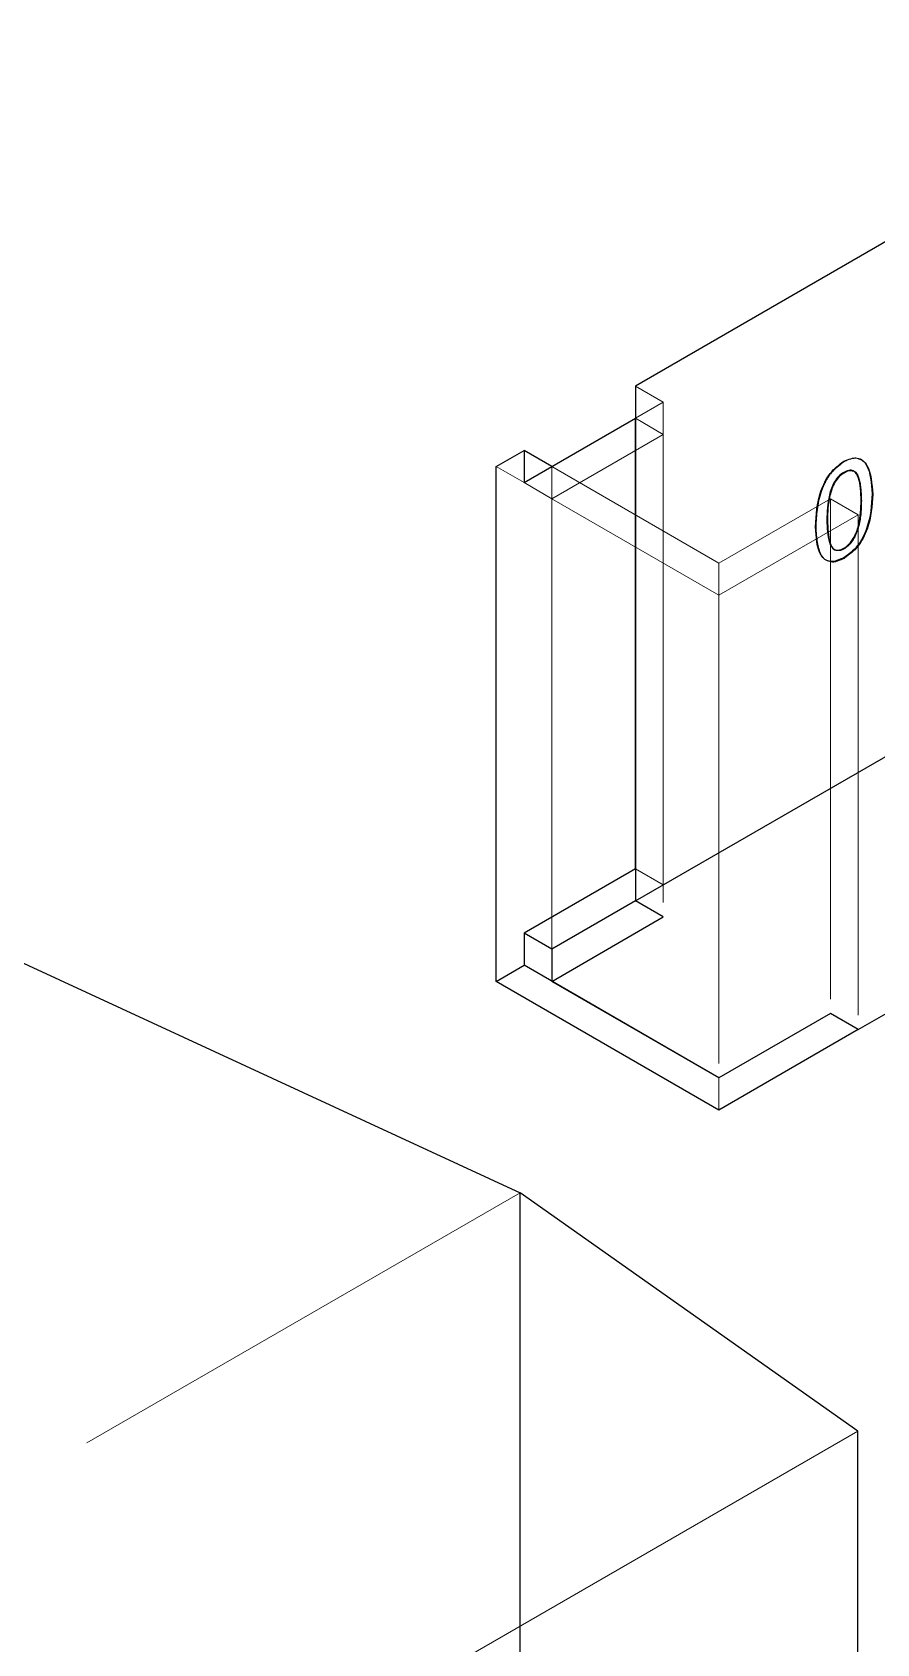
# Model space of a CAD drawing. Header units: millimetres. Extents: x 0 to 841, y 0 to 2287.
# Drawn here: x 615.099 to 617.243, y 228.801 to 232.891 of the extents above; entities that cross this region are included whole.
import ezdxf

# ---------------------------------------------------------------- set-up
doc = ezdxf.new("R2010")
doc.units = ezdxf.units.MM
doc.linetypes.add('HIDDEN', pattern=[1.905, 1.27, -0.635])

msp = doc.modelspace()

# ---------------------------------------------------------------- linework, layer by layer
at = {"color": 7, "linetype": 'Continuous', "lineweight": 25}
for p, q in [((618.1859, 232.8908), (616.6303, 231.9927)), ((616.6303, 231.9927), (616.6303, 230.6863)), ((616.3475, 231.7478), (616.6303, 231.9111)), ((616.6303, 230.7679), (616.6303, 231.9111)), ((616.2768, 231.7886), (616.3475, 231.8295)), ((616.3475, 231.8295), (616.3475, 231.7478)), ((616.4182, 231.7886), (616.3475, 231.8295)), ((616.2768, 230.4822), (616.2768, 231.7886)), ((617.1593, 231.7739), (617.1607, 231.773)), ((617.2312, 231.719), (617.2326, 231.7181)), ((617.1164, 231.6527), (617.1178, 231.6519)), ((616.6303, 230.6863), (618.1859, 231.5843)), ((617.1593, 231.557), (617.1607, 231.5562)), ((617.196, 230.3597), (618.278, 230.9844)), ((614.4622, 230.8126), (616.3374, 229.9457)), ((616.6303, 230.7679), (616.3475, 230.6047)), ((616.6303, 230.6863), (616.4182, 230.5638)), ((616.701, 230.6455), (616.6303, 230.6863)), ((616.4182, 230.4822), (616.701, 230.6455)), ((616.3475, 230.6047), (616.3475, 230.523)), ((616.4182, 230.5638), (616.3475, 230.6047)), ((616.4182, 230.5638), (616.4182, 230.4822)), ((616.2768, 230.4822), (616.3475, 230.523)), ((616.8424, 230.2373), (616.3475, 230.523)), ((616.8424, 230.1556), (616.2768, 230.4822)), ((616.8424, 230.2373), (616.4182, 230.4822)), ((617.1253, 230.4005), (616.8424, 230.2373)), ((617.196, 230.3597), (617.1253, 230.4005)), ((617.196, 230.3597), (616.8424, 230.1556)), ((616.3374, 228.6265), (616.3374, 229.9457)), ((617.1951, 229.341), (616.3374, 229.9457)), ((617.1951, 228.6538), (617.1951, 229.341))]:
    msp.add_line(p, q, dxfattribs=at)
at = {"color": 7, "linetype": 'HIDDEN', "lineweight": 18}
for p, q in [((618.7516, 232.5642), (617.196, 231.6662)), ((616.701, 231.9519), (616.6303, 231.9927)), ((616.6303, 231.9111), (616.701, 231.9519)), ((616.701, 231.9519), (616.701, 230.6455)), ((616.701, 231.8703), (616.6303, 231.9111)), ((616.4182, 231.707), (616.701, 231.8703)), ((616.701, 230.7271), (616.701, 231.8703)), ((616.3475, 231.7478), (616.2768, 231.7886)), ((616.4182, 231.7886), (616.4182, 230.5638)), ((616.8424, 231.5437), (616.4182, 231.7886)), ((617.1593, 231.802), (617.1607, 231.8011)), ((616.4182, 231.707), (616.3475, 231.7478)), ((616.4182, 230.5638), (616.4182, 231.707)), ((616.8424, 231.4621), (616.4182, 231.707)), ((617.1253, 231.707), (616.8424, 231.5437)), ((617.1253, 231.707), (617.1253, 230.4005)), ((617.196, 231.6662), (617.1253, 231.707)), ((617.2033, 231.7029), (617.2047, 231.7021)), ((617.196, 231.6662), (616.8424, 231.4621)), ((617.196, 231.6662), (617.196, 230.3597)), ((617.0874, 231.636), (617.0888, 231.6352)), ((617.1593, 231.5811), (617.1607, 231.5803)), ((616.8424, 231.5437), (616.8424, 230.2373)), ((616.701, 230.7271), (616.6303, 230.7679)), ((616.8424, 230.1556), (616.8424, 230.2373)), ((616.3374, 229.9457), (609.9735, 226.2718)), ((617.1951, 229.341), (615.6247, 228.4344))]:
    msp.add_line(p, q, dxfattribs=at)
at = {"color": 7, "linetype": 'Continuous', "lineweight": 25}
for points, knots in [([(617.1593, 231.802), (617.1714, 231.8068), (617.1897, 231.814), (617.2077, 231.8048), (617.227, 231.7804), (617.2293, 231.7463), (617.2312, 231.719)], [0, 0, 0, 0, 0.248785, 0.374282, 0.499955, 1, 1, 1, 1]), ([(617.197, 231.8084), (617.201, 231.807), (617.2097, 231.8039), (617.2281, 231.779), (617.2306, 231.7452), (617.2326, 231.7181)], [0, 0, 0, 0, 0.1462502, 0.3177224, 1, 1, 1, 1]), ([(617.0874, 231.636), (617.089, 231.6655), (617.0911, 231.7024), (617.1103, 231.7494), (617.1286, 231.7793), (617.147, 231.7929), (617.1593, 231.802)], [0, 0, 0, 0, 0.500012, 0.625693, 0.751201, 1, 1, 1, 1]), ([(617.1593, 231.7739), (617.1549, 231.7709), (617.1461, 231.765), (617.1312, 231.7447), (617.1175, 231.7038), (617.1168, 231.6732), (617.1164, 231.6527)], [0, 0, 0, 0, 0.1251313, 0.2500469, 0.4990601, 1, 1, 1, 1]), ([(617.1607, 231.773), (617.1563, 231.7701), (617.1476, 231.7642), (617.1326, 231.7439), (617.1189, 231.703), (617.1183, 231.6724), (617.1178, 231.6519)], [0, 0, 0, 0, 0.1251313, 0.2500469, 0.4990601, 1, 1, 1, 1]), ([(617.2033, 231.7029), (617.2029, 231.723), (617.2022, 231.7532), (617.1878, 231.7778), (617.1725, 231.7803), (617.1637, 231.776), (617.1593, 231.7739)], [0, 0, 0, 0, 0.500906, 0.749819, 0.874781, 1, 1, 1, 1]), ([(617.1802, 231.7772), (617.1781, 231.7777), (617.1723, 231.7791), (617.1652, 231.7754), (617.1607, 231.773)], [0, 0, 0, 0, 0.369257, 1, 1, 1, 1]), ([(617.2312, 231.719), (617.2295, 231.69), (617.2274, 231.6537), (617.2077, 231.6078), (617.1893, 231.5789), (617.1713, 231.5657), (617.1593, 231.557)], [0, 0, 0, 0, 0.499687, 0.625352, 0.750869, 1, 1, 1, 1]), ([(617.1593, 231.5811), (617.1637, 231.5842), (617.1724, 231.5903), (617.1876, 231.6103), (617.2021, 231.6515), (617.2028, 231.6823), (617.2033, 231.7029)], [0, 0, 0, 0, 0.125208, 0.250259, 0.499246, 1, 1, 1, 1]), ([(617.2326, 231.7181), (617.2309, 231.6892), (617.2288, 231.6529), (617.2091, 231.607), (617.1908, 231.5781), (617.1727, 231.5649), (617.1607, 231.5562)], [0, 0, 0, 0, 0.499687, 0.625352, 0.750869, 1, 1, 1, 1]), ([(617.1164, 231.6527), (617.1168, 231.6328), (617.1175, 231.6029), (617.1312, 231.5778), (617.1461, 231.5748), (617.1549, 231.579), (617.1593, 231.5811)], [0, 0, 0, 0, 0.500896, 0.749906, 0.874864, 1, 1, 1, 1]), ([(617.1178, 231.6519), (617.1184, 231.6324), (617.1194, 231.6032), (617.131, 231.5774), (617.1403, 231.5765), (617.1421, 231.5763)], [0, 0, 0, 0, 0.619272, 0.927129, 1, 1, 1, 1]), ([(617.1593, 231.557), (617.1473, 231.5519), (617.1292, 231.5442), (617.1108, 231.5518), (617.0912, 231.5751), (617.0891, 231.6089), (617.0874, 231.636)], [0, 0, 0, 0, 0.249123, 0.374635, 0.500323, 1, 1, 1, 1]), ([(617.1607, 231.5562), (617.1483, 231.5501), (617.1342, 231.5433), (617.1241, 231.5477), (617.1229, 231.5482)], [0, 0, 0, 0, 0.8812229, 1, 1, 1, 1])]:
    msp.add_open_spline(points, degree=3, knots=knots, dxfattribs=at)
at = {"color": 7, "linetype": 'HIDDEN', "lineweight": 18}
for points, knots in [([(617.1607, 231.8011), (617.1733, 231.8071), (617.1869, 231.8134), (617.1963, 231.8087), (617.197, 231.8084)], [0, 0, 0, 0, 0.931451, 1, 1, 1, 1]), ([(617.0888, 231.6352), (617.0904, 231.6647), (617.0925, 231.7016), (617.1117, 231.7486), (617.13, 231.7785), (617.1484, 231.7921), (617.1607, 231.8011)], [0, 0, 0, 0, 0.500012, 0.625693, 0.751201, 1, 1, 1, 1]), ([(617.2047, 231.7021), (617.2041, 231.7217), (617.2031, 231.7511), (617.191, 231.7765), (617.1818, 231.7771), (617.1802, 231.7772)], [0, 0, 0, 0, 0.624981, 0.935549, 1, 1, 1, 1]), ([(617.1607, 231.5803), (617.1651, 231.5834), (617.1738, 231.5895), (617.189, 231.6095), (617.2035, 231.6506), (617.2043, 231.6815), (617.2047, 231.7021)], [0, 0, 0, 0, 0.125208, 0.250259, 0.499246, 1, 1, 1, 1]), ([(617.1229, 231.5482), (617.1194, 231.5492), (617.1111, 231.5515), (617.0929, 231.575), (617.0906, 231.6085), (617.0888, 231.6352)], [0, 0, 0, 0, 0.128167, 0.303391, 1, 1, 1, 1]), ([(617.1421, 231.5763), (617.144, 231.5758), (617.1494, 231.5743), (617.1562, 231.5779), (617.1607, 231.5803)], [0, 0, 0, 0, 0.345359, 1, 1, 1, 1])]:
    msp.add_open_spline(points, degree=3, knots=knots, dxfattribs=at)

doc.saveas('drawing.dxf')
